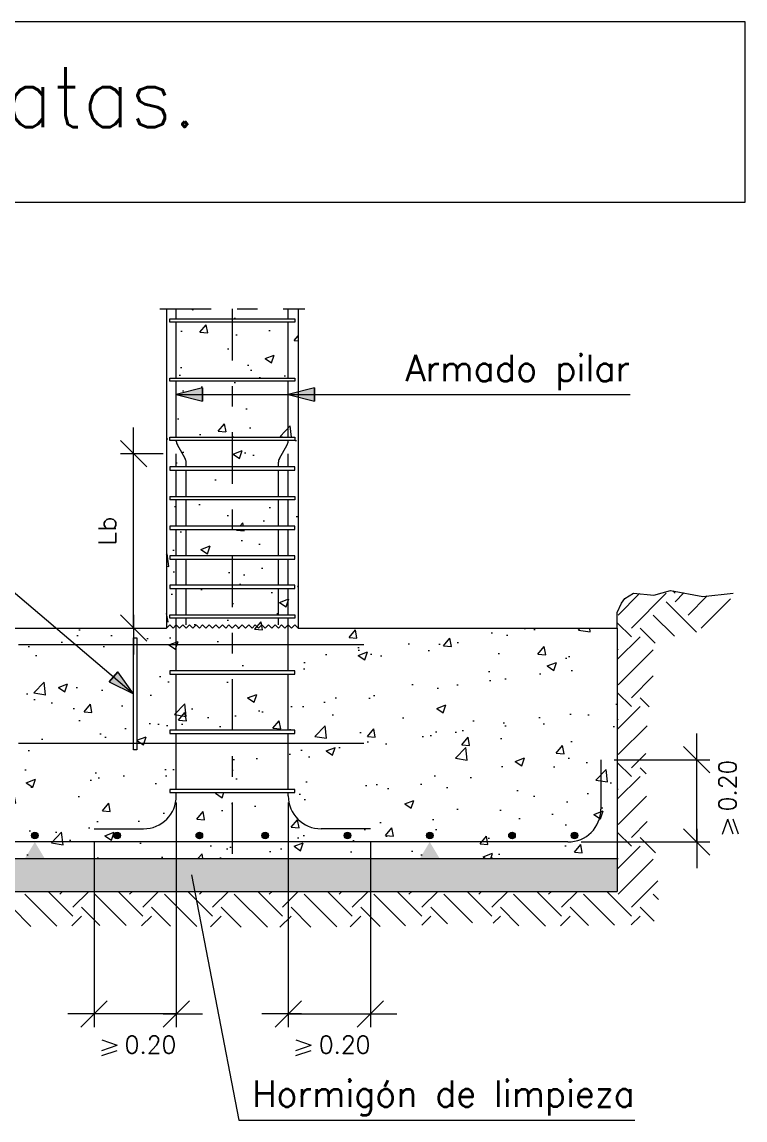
# Model space of a CAD drawing. Header units: inches. Extents: x 72863 to 72995, y 49095 to 49225.
# Drawn here: x 72873.53 to 72877.04, y 49099.46 to 49104.8 of the extents above; entities that cross this region are included whole.
import ezdxf
from ezdxf.enums import TextEntityAlignment as Align

# ---------------------------------------------------------------- set-up
doc = ezdxf.new("R2010")
doc.units = ezdxf.units.IN
doc.linetypes.add('DASHDOT', pattern=[0.5, 0.25, -0.125, 0, -0.125])
for name, color, linetype, lineweight in [('0-CYPE0', 1, 'Continuous', 9), ('0-CYPE1', 2, 'Continuous', 9), ('0-CYPE2', 4, 'Continuous', 9), ('0-CYPE3', 5, 'Continuous', 9), ('CYPECABECERA', 2, 'Continuous', 18)]:
    doc.layers.add(name, color=color, linetype=linetype, lineweight=lineweight)
doc.styles.add('CYPETXT', font='romans__.ttf', dxfattribs={"height": 0.2})

msp = doc.modelspace()

# ---------------------------------------------------------------- hatches: boundary and pattern name
at = {"layer": '0-CYPE0'}
h = msp.add_hatch(dxfattribs=at)
h.set_pattern_fill('ID3', color=256, scale=0.64, style=0, pattern_type=2)
h.set_pattern_definition([(50, (72835.14768, 49085.8807), (0.4590464, -0.0401616), [0.048, -0.528]), (355, (72835.1477, 49085.8807), (-0.0888016, 0.481403), [0.0384, -0.4224]), (100.4514, (72835.18593, 49085.87736), (0.3702464, 0.4412416), [0.0407936, -0.448731]), (46.1842, (72835.1477, 49086.0087), (0.6830336, -0.105933), [0.072, -0.792]), (96.6356, (72835.2046, 49085.9999), (0.598184, 0.623435), [0.06119, -0.673096]), (351.1842, (72835.1477, 49086.0087), (0.598184, 0.623435), [0.0576, -0.6336]), (21, (72835.21168, 49085.9767), (0.3820208, -0.2576768), [0.048, -0.528]), (326, (72835.2117, 49085.9767), (0.1557216, 0.464096), [0.0384, -0.4224]), (71.4514, (72835.2435, 49085.95523), (0.5377424, 0.206419), [0.0407936, -0.448731]), (37.49997, (72835.14768, 49085.8807), (0.0077824, 0.2130528), [0, -0.41728, 0, -0.4288, 0, -0.424]), (7.5, (72835.14768, 49085.8807), (0.1683648, 0.252424), [0, -0.24448, 0, -0.40768, 0, -0.1616]), (327.5, (72835.00496, 49085.8807), (0.3416464, -0.0144352), [0, -0.16, 0, -0.4992, 0, -0.6624]), (317.5, (72834.94096, 49085.8807), (0.3732384, 0.0640672), [0, -0.208, 0, -0.33152, 0, -0.4704])])
h.paths.add_polyline_path([(72874.8527, 49103.0651), (72874.8527, 49103.0491), (72874.2447, 49103.0491), (72874.2447, 49103.0651)], flags=0)
h.paths.add_polyline_path([(72874.8527, 49103.3531), (72874.8527, 49103.3371), (72874.2447, 49103.3371), (72874.2447, 49103.3531)], flags=0)
h.paths.add_polyline_path([(72874.8527, 49102.0411), (72874.8527, 49102.0571), (72874.2447, 49102.0571), (72874.2447, 49102.0411)], flags=0)
h.paths.add_polyline_path([(72874.2447, 49102.2011), (72874.2447, 49102.1851), (72874.8527, 49102.1851), (72874.8527, 49102.2011)], flags=0)
h.paths.add_polyline_path([(72874.2447, 49102.4731), (72874.2447, 49102.4891), (72874.8527, 49102.4891), (72874.8527, 49102.4731)], flags=0)
h.paths.add_polyline_path([(72874.8527, 49102.6171), (72874.8527, 49102.6331), (72874.2447, 49102.6331), (72874.2447, 49102.6171)], flags=0)
h.paths.add_polyline_path([(72874.2447, 49102.3451), (72874.2447, 49102.3291), (72874.8527, 49102.3291), (72874.8527, 49102.3451)], flags=0)
h.paths.add_polyline_path([(72874.8527, 49102.7771), (72874.8527, 49102.7611), (72874.2447, 49102.7611), (72874.2447, 49102.7771)], flags=0)
h.paths.add_polyline_path([(72874.2447, 49101.8971), (72874.2447, 49101.9131), (72874.8527, 49101.9131), (72874.8527, 49101.8971)], flags=0)
h.paths.add_polyline_path([(72874.8527, 49101.6411), (72874.2447, 49101.6411), (72874.2447, 49101.6251), (72874.8527, 49101.6251)], flags=0)
h.paths.add_polyline_path([(72874.8527, 49101.0651), (72874.2447, 49101.0651), (72874.2447, 49101.0491), (72874.8527, 49101.0491)], flags=0)
h.paths.add_polyline_path([(72874.8527, 49101.3531), (72874.2447, 49101.3531), (72874.2447, 49101.3371), (72874.8527, 49101.3371)], flags=0)
h.paths.add_polyline_path([(72873.4927, 49101.2571), (72873.4927, 49101.8011), (72873.5087, 49101.8011), (72873.5087, 49101.2571)], flags=0)
h.paths.add_polyline_path([(72874.0687, 49101.2571), (72874.0687, 49101.8011), (72874.0847, 49101.8011), (72874.0847, 49101.2571)], flags=0)
h.paths.add_polyline_path([(72869.7647, 49101.2571), (72869.7647, 49101.8011), (72869.7487, 49101.8011), (72869.7487, 49101.2571)], flags=0)
h.paths.add_polyline_path([(72870.3407, 49101.2571), (72870.3407, 49101.8011), (72870.3247, 49101.8011), (72870.3247, 49101.2571)], flags=0)
h.paths.add_polyline_path([(72870.6287, 49101.2571), (72870.6287, 49101.8011), (72870.6127, 49101.8011), (72870.6127, 49101.2571)], flags=0)
h.paths.add_polyline_path([(72870.9167, 49101.2571), (72870.9167, 49101.8011), (72870.9007, 49101.8011), (72870.9007, 49101.2571)], flags=0)
h.paths.add_polyline_path([(72871.2047, 49101.2571), (72871.2047, 49101.8011), (72871.1887, 49101.8011), (72871.1887, 49101.2571)], flags=0)
h.paths.add_polyline_path([(72871.4927, 49101.2571), (72871.4927, 49101.8011), (72871.4767, 49101.8011), (72871.4767, 49101.2571)], flags=0)
h.paths.add_polyline_path([(72871.7647, 49101.2571), (72871.7647, 49101.8011), (72871.7807, 49101.8011), (72871.7807, 49101.2571)], flags=0)
h.paths.add_polyline_path([(72872.0527, 49101.2571), (72872.0527, 49101.8011), (72872.0687, 49101.8011), (72872.0687, 49101.2571)], flags=0)
h.paths.add_polyline_path([(72872.3407, 49101.2571), (72872.3407, 49101.8011), (72872.3567, 49101.8011), (72872.3567, 49101.2571)], flags=0)
h.paths.add_polyline_path([(72872.6287, 49101.2571), (72872.6287, 49101.8011), (72872.6447, 49101.8011), (72872.6447, 49101.2571)], flags=0)
h.paths.add_polyline_path([(72872.9167, 49101.2571), (72872.9167, 49101.8011), (72872.9327, 49101.8011), (72872.9327, 49101.2571)], flags=0)
h.paths.add_polyline_path([(72869.1887, 49101.2571), (72869.1887, 49101.8011), (72869.1727, 49101.8011), (72869.1727, 49101.2571)], flags=0)
h.paths.add_polyline_path([(72868.4047, 49101.0491), (72869.0127, 49101.0491), (72869.0127, 49101.0651), (72868.4047, 49101.0651)], flags=0)
h.paths.add_polyline_path([(72868.4047, 49101.3371), (72869.0127, 49101.3371), (72869.0127, 49101.3531), (72868.4047, 49101.3531)], flags=0)
h.paths.add_polyline_path([(72868.4047, 49101.6251), (72869.0127, 49101.6251), (72869.0127, 49101.6411), (72868.4047, 49101.6411)], flags=0)
h.paths.add_polyline_path([(72869.0127, 49101.8971), (72868.4047, 49101.8971), (72868.4047, 49101.9131), (72869.0127, 49101.9131)], flags=0)
h.paths.add_polyline_path([(72869.0127, 49102.0411), (72869.0127, 49102.0571), (72868.4047, 49102.0571), (72868.4047, 49102.0411)], flags=0)
h.paths.add_polyline_path([(72868.4047, 49102.2011), (72868.4047, 49102.1851), (72869.0127, 49102.1851), (72869.0127, 49102.2011)], flags=0)
h.paths.add_polyline_path([(72868.4047, 49102.4731), (72868.4047, 49102.4891), (72869.0127, 49102.4891), (72869.0127, 49102.4731)], flags=0)
h.paths.add_polyline_path([(72868.4047, 49102.3451), (72868.4047, 49102.3291), (72869.0127, 49102.3291), (72869.0127, 49102.3451)], flags=0)
h.paths.add_polyline_path([(72868.4047, 49102.6171), (72869.0127, 49102.6171), (72869.0127, 49102.6331), (72868.4047, 49102.6331)], flags=0)
h.paths.add_polyline_path([(72868.4047, 49102.7771), (72869.0127, 49102.7771), (72869.0127, 49102.7611), (72868.4047, 49102.7611)], flags=0)
h.paths.add_polyline_path([(72868.4047, 49103.0651), (72869.0127, 49103.0651), (72869.0127, 49103.0491), (72868.4047, 49103.0491)], flags=0)
h.paths.add_polyline_path([(72868.4047, 49103.3531), (72869.0127, 49103.3531), (72869.0127, 49103.3371), (72868.4047, 49103.3371)], flags=0)
h.paths.add_polyline_path([(72869.0287, 49103.4011), (72868.3887, 49103.4011), (72868.3887, 49101.8491), (72866.8367, 49101.8491), (72866.8367, 49100.7291), (72870.5807, 49100.7291), (72870.5807, 49101.2091), (72872.6767, 49101.2091), (72872.6767, 49100.7291), (72876.4207, 49100.7291), (72876.4207, 49101.8491), (72874.8687, 49101.8491), (72874.8687, 49103.4011), (72874.2287, 49103.4011), (72874.2287, 49101.8491), (72869.0287, 49101.8491)], flags=0)
h = msp.add_hatch(dxfattribs=at)
h.set_pattern_fill('ID2', color=256, scale=0.64, style=0, pattern_type=2)
h.set_pattern_definition([(37.49997, (72835.14768, 49085.880704), (-0.0016128, 0.0493264), [0, -0.038912, 0, -0.04352, 0, -0.0416]), (7.50002, (72835.14768, 49085.880704), (0.0453056, 0.0722464), [0, -0.020992, 0, -0.035072, 0, -0.01344]), (327.49998, (72835.11619, 49085.880704), (0.0797216, 0.0001456), [0, -0.0128, 0, -0.04608, 0, -0.06016]), (317.49998, (72835.11619, 49085.880704), (0.0769568, 0.0224688), [0, -0.0064, 0, -0.030208, 0, -0.03456])])
h.paths.add_polyline_path([(72876.4207, 49100.7291), (72875.2207, 49100.7291), (72875.2207, 49100.5691), (72876.4207, 49100.5691)], flags=0)
h.paths.add_polyline_path([(72875.2207, 49100.7291), (72874.8207, 49100.7291), (72874.8207, 49100.5691), (72875.2207, 49100.5691)], flags=0)
h.paths.add_polyline_path([(72874.8207, 49100.7291), (72874.2767, 49100.7291), (72874.2767, 49100.5691), (72874.8207, 49100.5691)], flags=0)
h.paths.add_polyline_path([(72874.2767, 49100.7291), (72873.8767, 49100.7291), (72873.8767, 49100.5691), (72874.2767, 49100.5691)], flags=0)
h.paths.add_polyline_path([(72873.8767, 49100.7291), (72872.6767, 49100.7291), (72872.6767, 49100.5691), (72873.8767, 49100.5691)], flags=0)
at = {"layer": '0-CYPE2'}
for points in [[(72874.4045, 49103.0171), (72874.2765, 49102.9851), (72874.4045, 49102.9531)], [(72874.9483, 49103.0171), (72874.8203, 49102.9851), (72874.9483, 49102.9531)], [(72873.9507, 49101.5873), (72874.069, 49101.5288), (72873.9922, 49101.636)]]:
    msp.add_hatch(color=256, dxfattribs=at).paths.add_polyline_path(points)
h = msp.add_hatch(color=256, dxfattribs=at)
edge = h.paths.add_edge_path()
edge.add_arc((72873.5887, 49100.8411), 0.016, 0, 360)
h = msp.add_hatch(color=256, dxfattribs=at)
edge = h.paths.add_edge_path()
edge.add_arc((72873.9887, 49100.8411), 0.016, 0, 360)
h = msp.add_hatch(color=256, dxfattribs=at)
edge = h.paths.add_edge_path()
edge.add_arc((72874.3887, 49100.8411), 0.016, 0, 360)
h = msp.add_hatch(color=256, dxfattribs=at)
edge = h.paths.add_edge_path()
edge.add_arc((72874.7087, 49100.8411), 0.016, 0, 360)
h = msp.add_hatch(color=256, dxfattribs=at)
edge = h.paths.add_edge_path()
edge.add_arc((72875.1087, 49100.8411), 0.016, 0, 360)
h = msp.add_hatch(color=256, dxfattribs=at)
edge = h.paths.add_edge_path()
edge.add_arc((72875.5087, 49100.8411), 0.016, 0, 360)
h = msp.add_hatch(color=256, dxfattribs=at)
edge = h.paths.add_edge_path()
edge.add_arc((72875.9087, 49100.8411), 0.016, 0, 360)
h = msp.add_hatch(color=256, dxfattribs=at)
edge = h.paths.add_edge_path()
edge.add_arc((72876.2127, 49100.8411), 0.016, 0, 360)

# ---------------------------------------------------------------- linework, layer by layer
at = {"layer": '0-CYPE0'}
for p, q in [((72876.7013, 49102.0189), (72876.6905, 49102.0297)), ((72876.4255, 49101.9128), (72876.5292, 49102.0166)), ((72876.4891, 49101.8492), (72876.6588, 49102.0189)), ((72876.8063, 49101.829), (72876.6588, 49101.9765)), ((72876.7013, 49101.9765), (72876.7446, 49102.0198)), ((72876.7649, 49101.9128), (72876.8574, 49102.0054)), ((72876.8286, 49101.8492), (72876.9712, 49101.9919)), ((72876.4891, 49101.8068), (72876.4204, 49101.8755)), ((72876.6985, 49101.8095), (72876.5952, 49101.9128)), ((72876.605, 49101.7758), (72876.5316, 49101.8492)), ((72876.4207, 49101.6959), (72876.5316, 49101.8068)), ((72876.4255, 49101.7431), (72876.4207, 49101.7479)), ((72876.4255, 49101.5734), (72876.5952, 49101.7431)), ((72876.4891, 49101.5098), (72876.5957, 49101.6163)), ((72876.4891, 49101.4674), (72876.4207, 49101.5358)), ((72876.5748, 49101.4666), (72876.5316, 49101.5098)), ((72876.4207, 49101.3565), (72876.5316, 49101.4674)), ((72876.4255, 49101.4037), (72876.4207, 49101.4085)), ((72876.4255, 49101.234), (72876.5657, 49101.3743)), ((72876.4891, 49101.1704), (72876.5588, 49101.2401)), ((72876.4891, 49101.128), (72876.4207, 49101.1964)), ((72876.5612, 49101.1407), (72876.5316, 49101.1704)), ((72876.4207, 49101.0171), (72876.5316, 49101.128)), ((72876.4255, 49101.0643), (72876.4207, 49101.0691)), ((72876.4255, 49100.8946), (72876.563, 49101.0321)), ((72876.4891, 49100.831), (72876.5665, 49100.9084)), ((72876.4891, 49100.7885), (72876.4207, 49100.857)), ((72876.6063, 49100.7562), (72876.5316, 49100.831)), ((72876.4207, 49100.6777), (72876.5316, 49100.7885)), ((72876.4255, 49100.7249), (72876.4207, 49100.7297)), ((72876.4255, 49100.5552), (72876.5952, 49100.7249)), ((72876.4891, 49100.4916), (72876.6181, 49100.6205)), ((72873.6954, 49100.4003), (72873.5405, 49100.5552)), ((72873.7739, 49100.4491), (72873.6539, 49100.5691)), ((72873.7102, 49100.5552), (72873.7241, 49100.5691)), ((72873.7739, 49100.4916), (72873.8514, 49100.5691)), ((72874.0329, 49100.4022), (72873.8799, 49100.5552)), ((72874.1133, 49100.4491), (72873.9933, 49100.5691)), ((72874.0496, 49100.5552), (72874.0635, 49100.5691)), ((72874.1133, 49100.4916), (72874.1908, 49100.5691)), ((72874.377, 49100.3975), (72874.2193, 49100.5552)), ((72874.4527, 49100.4491), (72874.3327, 49100.5691)), ((72874.389, 49100.5552), (72874.4029, 49100.5691)), ((72874.4527, 49100.4916), (72874.5302, 49100.5691)), ((72874.7197, 49100.3942), (72874.5587, 49100.5552)), ((72874.7921, 49100.4491), (72874.6722, 49100.5691)), ((72874.7284, 49100.5552), (72874.7423, 49100.5691)), ((72874.7921, 49100.4916), (72874.8696, 49100.5691)), ((72875.0567, 49100.3967), (72874.8982, 49100.5552)), ((72875.1315, 49100.4491), (72875.0116, 49100.5691)), ((72875.0679, 49100.5552), (72875.0817, 49100.5691)), ((72875.1315, 49100.4916), (72875.209, 49100.5691)), ((72875.3906, 49100.4021), (72875.2376, 49100.5552)), ((72875.4709, 49100.4491), (72875.351, 49100.5691)), ((72875.4073, 49100.5552), (72875.4211, 49100.5691)), ((72875.4709, 49100.4916), (72875.5484, 49100.5691)), ((72875.7167, 49100.4155), (72875.577, 49100.5552)), ((72875.8103, 49100.4491), (72875.6904, 49100.5691)), ((72875.7467, 49100.5552), (72875.7605, 49100.5691)), ((72875.8103, 49100.4916), (72875.8878, 49100.5691)), ((72876.0723, 49100.3993), (72875.9164, 49100.5552)), ((72876.1497, 49100.4491), (72876.0298, 49100.5691)), ((72876.0861, 49100.5552), (72876.1, 49100.5691)), ((72876.1497, 49100.4916), (72876.2272, 49100.5691)), ((72876.4068, 49100.4042), (72876.2558, 49100.5552)), ((72876.4891, 49100.4491), (72876.3692, 49100.5691)), ((72876.6204, 49100.53), (72876.5952, 49100.5552)), ((72873.5696, 49100.3988), (72873.4769, 49100.4916)), ((72873.9051, 49100.4028), (72873.8163, 49100.4916)), ((72874.2481, 49100.3991), (72874.1557, 49100.4916)), ((72874.5912, 49100.3955), (72874.4951, 49100.4916)), ((72874.9304, 49100.3956), (72874.8345, 49100.4916)), ((72875.267, 49100.3984), (72875.1739, 49100.4916)), ((72875.5944, 49100.4105), (72875.5133, 49100.4916)), ((72875.9424, 49100.4019), (72875.8527, 49100.4916)), ((72876.2802, 49100.4036), (72876.1922, 49100.4916)), ((72876.5997, 49100.4234), (72876.5316, 49100.4916)), ((72873.7683, 49100.4012), (72873.8163, 49100.4491)), ((72874.1077, 49100.4012), (72874.1557, 49100.4491)), ((72874.4429, 49100.3969), (72874.4951, 49100.4491)), ((72874.7798, 49100.3944), (72874.8345, 49100.4491)), ((72875.122, 49100.3972), (72875.1739, 49100.4491)), ((72875.4696, 49100.4054), (72875.5133, 49100.4491)), ((72875.8179, 49100.4143), (72875.8527, 49100.4491)), ((72876.1438, 49100.4008), (72876.1922, 49100.4491)), ((72876.4885, 49100.406), (72876.5316, 49100.4491))]:
    msp.add_line(p, q, dxfattribs=at)
at = {"layer": '0-CYPE1', "linetype": 'DASHDOT'}
for p, q in [((72874.1967, 49103.4011), (72874.9007, 49103.4011)), ((72874.5487, 49103.4011), (72874.5487, 49100.7291))]:
    msp.add_line(p, q, dxfattribs=at)
at = {"layer": '0-CYPE1'}
for p, q in [((72874.2447, 49103.3531), (72874.8527, 49103.3531)), ((72874.2447, 49103.3371), (72874.2447, 49103.3531)), ((72874.8527, 49103.3371), (72874.2447, 49103.3371)), ((72874.8527, 49103.3531), (72874.8527, 49103.3371)), ((72874.2447, 49103.0651), (72874.8527, 49103.0651)), ((72874.2447, 49103.0491), (72874.2447, 49103.0651)), ((72874.8527, 49103.0491), (72874.2447, 49103.0491)), ((72874.8527, 49103.0651), (72874.8527, 49103.0491)), ((72874.2769, 49102.9851), (72875.3261, 49102.9851)), ((72875.3261, 49102.9851), (72876.4826, 49102.9851)), ((72874.0687, 49102.6331), (72874.0687, 49102.8251)), ((72874.2447, 49102.7771), (72874.8527, 49102.7771)), ((72874.2447, 49102.7611), (72874.2447, 49102.7771)), ((72874.8527, 49102.7771), (72874.8527, 49102.7611)), ((72874.1327, 49102.6331), (72874.0047, 49102.7611)), ((72874.8527, 49102.7611), (72874.2447, 49102.7611)), ((72874.2127, 49102.6971), (72874.0047, 49102.6971)), ((72874.0687, 49101.8491), (72874.0687, 49102.6971)), ((72874.8527, 49102.6331), (72874.2447, 49102.6331)), ((72874.2447, 49102.6331), (72874.2447, 49102.6171)), ((72874.2447, 49102.6171), (72874.8527, 49102.6171)), ((72874.8527, 49102.6171), (72874.8527, 49102.6331)), ((72872.8212, 49102.5885), (72874.0687, 49101.5291)), ((72874.2447, 49102.4891), (72874.8527, 49102.4891)), ((72874.2447, 49102.4891), (72874.2447, 49102.4731)), ((72874.8527, 49102.4731), (72874.2447, 49102.4731)), ((72874.8527, 49102.4891), (72874.8527, 49102.4731)), ((72874.8527, 49102.3451), (72874.2447, 49102.3451)), ((72874.2447, 49102.3451), (72874.2447, 49102.3291)), ((72874.8527, 49102.3291), (72874.8527, 49102.3451)), ((72874.2447, 49102.3291), (72874.8527, 49102.3291)), ((72874.8527, 49102.2011), (72874.2447, 49102.2011)), ((72874.2447, 49102.2011), (72874.2447, 49102.1851)), ((72874.2447, 49102.1851), (72874.8527, 49102.1851)), ((72874.8527, 49102.1851), (72874.8527, 49102.2011)), ((72874.8527, 49102.0571), (72874.2447, 49102.0571)), ((72874.2447, 49102.0571), (72874.2447, 49102.0411)), ((72874.2447, 49102.0411), (72874.8527, 49102.0411)), ((72874.8527, 49102.0411), (72874.8527, 49102.0571)), ((72874.1327, 49101.7851), (72874.0047, 49101.9131)), ((72874.0687, 49101.9131), (72874.0687, 49101.7211)), ((72874.2447, 49101.9131), (72874.8527, 49101.9131)), ((72874.2447, 49101.8971), (72874.2447, 49101.9131)), ((72874.8527, 49101.8971), (72874.2447, 49101.8971)), ((72874.2927, 49101.8491), (72874.3087, 49101.8651)), ((72874.3087, 49101.8651), (72874.3247, 49101.8491)), ((72874.3567, 49101.8491), (72874.3727, 49101.8651)), ((72874.3727, 49101.8651), (72874.3887, 49101.8491)), ((72874.3887, 49101.8491), (72874.4047, 49101.8651)), ((72874.4047, 49101.8651), (72874.4207, 49101.8491)), ((72874.4207, 49101.8491), (72874.4367, 49101.8651)), ((72874.4367, 49101.8651), (72874.4527, 49101.8491)), ((72874.5007, 49101.8651), (72874.5167, 49101.8491)), ((72874.5167, 49101.8491), (72874.5327, 49101.8651)), ((72874.5327, 49101.8651), (72874.5487, 49101.8491)), ((72874.5487, 49101.8491), (72874.5647, 49101.8651)), ((72874.5647, 49101.8651), (72874.5807, 49101.8491)), ((72874.5807, 49101.8491), (72874.5967, 49101.8651)), ((72874.5967, 49101.8651), (72874.6127, 49101.8491)), ((72874.6127, 49101.8491), (72874.6287, 49101.8651)), ((72874.6287, 49101.8651), (72874.6447, 49101.8491)), ((72874.6447, 49101.8491), (72874.6607, 49101.8651)), ((72874.7087, 49101.8491), (72874.7247, 49101.8651)), ((72874.7247, 49101.8651), (72874.7407, 49101.8491)), ((72874.7407, 49101.8491), (72874.7567, 49101.8651)), ((72874.8047, 49101.8491), (72874.8207, 49101.8651)), ((72874.8207, 49101.8651), (72874.8367, 49101.8491)), ((72874.8367, 49101.8491), (72874.8527, 49101.8651)), ((72874.8527, 49101.9131), (72874.8527, 49101.8971)), ((72874.8527, 49101.8651), (72874.8687, 49101.8491)), ((72874.0687, 49101.2571), (72874.0687, 49101.8011)), ((72874.0687, 49101.8011), (72874.0847, 49101.8011)), ((72874.0847, 49101.8011), (72874.0847, 49101.2571)), ((72874.8527, 49101.6411), (72874.2447, 49101.6411)), ((72874.8527, 49101.6251), (72874.8527, 49101.6411)), ((72874.8527, 49101.3531), (72874.2447, 49101.3531)), ((72874.2447, 49101.3531), (72874.2447, 49101.3371)), ((72874.2447, 49101.3371), (72874.8527, 49101.3371)), ((72874.8527, 49101.3371), (72874.8527, 49101.3531)), ((72876.807, 49101.1451), (72876.807, 49101.3371)), ((72874.0847, 49101.2571), (72874.0687, 49101.2571)), ((72876.871, 49101.1451), (72876.743, 49101.2731)), ((72876.4047, 49101.2091), (72876.871, 49101.2091)), ((72876.807, 49100.8091), (72876.807, 49101.2091)), ((72874.8527, 49101.0651), (72874.2447, 49101.0651)), ((72874.2447, 49101.0651), (72874.2447, 49101.0491)), ((72874.8527, 49101.0491), (72874.8527, 49101.0651)), ((72874.2447, 49101.0491), (72874.8527, 49101.0491)), ((72874.2767, 49101.0011), (72874.2767, 49099.909)), ((72874.8207, 49101.0011), (72874.8207, 49099.909)), ((72876.9328, 49100.8465), (72876.9584, 49100.9207)), ((72876.984, 49100.8465), (72876.9584, 49100.9207)), ((72877.0096, 49100.8465), (72876.984, 49100.9207)), ((72876.871, 49100.7451), (72876.743, 49100.8731)), ((72876.807, 49100.8731), (72876.807, 49100.6811)), ((72873.8767, 49100.8091), (72873.8767, 49099.909)), ((72875.2207, 49100.8091), (72875.2207, 49099.909)), ((72876.2447, 49100.8091), (72876.871, 49100.8091)), ((72874.3512, 49100.6491), (72874.5809, 49099.4571)), ((72873.8127, 49099.909), (72873.9407, 49100.037)), ((72874.2127, 49099.909), (72874.3407, 49100.037)), ((72874.7567, 49099.909), (72874.8847, 49100.037)), ((72875.1567, 49099.909), (72875.2847, 49100.037)), ((72873.9407, 49099.973), (72873.7487, 49099.973)), ((72874.2767, 49099.973), (72873.8767, 49099.973)), ((72874.2127, 49099.973), (72874.4047, 49099.973)), ((72874.8847, 49099.973), (72874.6927, 49099.973)), ((72874.8207, 49099.973), (72875.2207, 49099.973)), ((72875.1567, 49099.973), (72875.3487, 49099.973)), ((72873.9142, 49099.8471), (72873.9884, 49099.8215)), ((72874.8582, 49099.8471), (72874.9324, 49099.8215)), ((72873.9142, 49099.7959), (72873.9884, 49099.8215)), ((72873.9142, 49099.7703), (72873.9884, 49099.7959)), ((72874.8582, 49099.7959), (72874.9324, 49099.8215)), ((72874.8582, 49099.7703), (72874.9324, 49099.7959)), ((72874.5809, 49099.4571), (72876.5054, 49099.4571))]:
    msp.add_line(p, q, dxfattribs=at)
for points in [[(72874.2287, 49101.8491), (72874.2447, 49101.8651), (72874.2607, 49101.8491), (72874.2767, 49101.8651), (72874.2927, 49101.8491)], [(72874.3247, 49101.8491), (72874.3407, 49101.8651), (72874.3567, 49101.8491)], [(72874.4527, 49101.8491), (72874.4687, 49101.8651), (72874.4847, 49101.8491), (72874.5007, 49101.8651)], [(72874.6607, 49101.8651), (72874.6767, 49101.8491), (72874.6927, 49101.8651), (72874.7087, 49101.8491)], [(72874.7567, 49101.8651), (72874.7727, 49101.8491), (72874.7887, 49101.8651), (72874.8047, 49101.8491)], [(72874.2447, 49101.6411), (72874.2447, 49101.6251), (72874.8527, 49101.6251)]]:
    msp.add_lwpolyline(points, dxfattribs=at)
for points in [[(72873.5407, 49100.7291), (72873.6367, 49100.7291), (72873.5887, 49100.8091)], [(72875.5567, 49100.7291), (72875.4607, 49100.7291), (72875.5087, 49100.8091)]]:
    msp.add_solid(points, dxfattribs=at)
at = {"layer": '0-CYPE2'}
for p, q in [((72874.2287, 49103.4011), (72874.2287, 49101.8491)), ((72874.8687, 49103.4011), (72874.8687, 49101.8491)), ((72876.5987, 49102.0099), (72876.6794, 49102.0317)), ((72876.6794, 49102.0317), (72876.8365, 49102.0031)), ((72876.4198, 49101.9252), (72876.4416, 49101.9703)), ((72876.4416, 49101.9703), (72876.458, 49101.9935)), ((72876.458, 49101.9935), (72876.499, 49102.0195)), ((72876.499, 49102.0195), (72876.5987, 49102.0099)), ((72876.8365, 49102.0031), (72876.9836, 49102.0192)), ((72876.4207, 49101.8491), (72876.4198, 49101.9252)), ((72869.0287, 49101.8491), (72874.2287, 49101.8491)), ((72874.8687, 49101.8491), (72876.4207, 49101.8491)), ((72876.4207, 49101.8491), (72876.4207, 49100.5691)), ((72872.6767, 49100.7291), (72876.4207, 49100.7291)), ((72872.6767, 49100.5691), (72876.4207, 49100.5691))]:
    msp.add_line(p, q, dxfattribs=at)
for points in [[(72874.4045, 49103.0171), (72874.2765, 49102.9851), (72874.4045, 49102.9531)], [(72874.9483, 49103.0171), (72874.8203, 49102.9851), (72874.9483, 49102.9531)], [(72873.9507, 49101.5873), (72874.069, 49101.5288), (72873.9922, 49101.636)]]:
    msp.add_lwpolyline(points, close=True, dxfattribs=at)
for points in [[(72874.4045, 49103.0171), (72874.4045, 49102.9531)], [(72874.9483, 49103.0171), (72874.9483, 49102.9531)], [(72873.9507, 49101.5873), (72873.9922, 49101.636)]]:
    msp.add_lwpolyline(points, dxfattribs=at)
for centre in [(72873.5887, 49100.8411), (72873.9887, 49100.8411), (72874.3887, 49100.8411), (72874.7087, 49100.8411), (72875.1087, 49100.8411), (72875.5087, 49100.8411), (72875.9087, 49100.8411), (72876.2127, 49100.8411)]:
    msp.add_circle(centre, 0.016, dxfattribs=at)
at = {"layer": '0-CYPE3'}
for p, q in [((72874.2767, 49103.3531), (72874.2767, 49103.4011)), ((72874.8207, 49103.3531), (72874.8207, 49103.4011)), ((72874.2767, 49103.0651), (72874.2767, 49103.3371)), ((72874.8207, 49103.0651), (72874.8207, 49103.3371)), ((72874.2767, 49102.7771), (72874.2767, 49103.0491)), ((72874.8207, 49102.7771), (72874.8207, 49103.0491)), ((72874.2767, 49102.7578), (72874.2767, 49102.7611)), ((72874.3195, 49102.673), (72874.2819, 49102.7403)), ((72874.7779, 49102.673), (72874.8155, 49102.7403)), ((72874.8207, 49102.7578), (72874.8207, 49102.7611)), ((72874.2767, 49102.6331), (72874.2767, 49102.6971)), ((72874.8207, 49102.6331), (72874.8207, 49102.6971)), ((72874.2767, 49102.4891), (72874.2767, 49102.6171)), ((72874.2767, 49102.6138), (72874.2767, 49102.6171)), ((72874.3247, 49102.6331), (72874.3247, 49102.6555)), ((72874.3247, 49102.4891), (72874.3247, 49102.6171)), ((72874.7727, 49102.6331), (72874.7727, 49102.6555)), ((72874.7727, 49102.4891), (72874.7727, 49102.6171)), ((72874.8207, 49102.4891), (72874.8207, 49102.6171)), ((72874.2767, 49102.3451), (72874.2767, 49102.4731)), ((72874.3247, 49102.3451), (72874.3247, 49102.4731)), ((72874.7727, 49102.3451), (72874.7727, 49102.4731)), ((72874.8207, 49102.3451), (72874.8207, 49102.4731)), ((72874.2767, 49102.2011), (72874.2767, 49102.3291)), ((72874.2767, 49102.3258), (72874.2767, 49102.3291)), ((72874.3247, 49102.2011), (72874.3247, 49102.3291)), ((72874.7727, 49102.2011), (72874.7727, 49102.3291)), ((72874.8207, 49102.2011), (72874.8207, 49102.3291)), ((72874.8207, 49102.3258), (72874.8207, 49102.3291)), ((72874.2767, 49102.0571), (72874.2767, 49102.1851)), ((72874.3247, 49102.0571), (72874.3247, 49102.1851)), ((72874.7727, 49102.0571), (72874.7727, 49102.1851)), ((72874.8207, 49102.0571), (72874.8207, 49102.1851)), ((72874.2767, 49101.9131), (72874.2767, 49102.0411)), ((72874.3247, 49101.9131), (72874.3247, 49102.0411)), ((72874.7727, 49101.9131), (72874.7727, 49102.0411)), ((72874.8207, 49101.9131), (72874.8207, 49102.0411)), ((72874.2767, 49101.6411), (72874.2767, 49101.8971)), ((72874.3247, 49101.8651), (72874.3247, 49101.8971)), ((72874.7727, 49101.8651), (72874.7727, 49101.8971)), ((72874.8207, 49101.6411), (72874.8207, 49101.8971)), ((72873.5087, 49101.7691), (72875.1887, 49101.7691)), ((72874.2767, 49101.3531), (72874.2767, 49101.6251)), ((72874.8207, 49101.3531), (72874.8207, 49101.6251)), ((72874.2767, 49101.0651), (72874.2767, 49101.3371)), ((72874.8207, 49101.0651), (72874.8207, 49101.3371)), ((72873.5087, 49101.2891), (72875.1887, 49101.2891)), ((72876.3407, 49101.2091), (72876.3407, 49100.9691)), ((72874.2767, 49101.0331), (72874.2767, 49101.0491)), ((72874.8207, 49101.0331), (72874.8207, 49101.0491)), ((72873.8767, 49100.8731), (72874.1167, 49100.8731)), ((72875.2207, 49100.8731), (72874.9807, 49100.8731)), ((72876.1807, 49100.8091), (72872.9167, 49100.8091))]:
    msp.add_line(p, q, dxfattribs=at)
for centre, radius, start, end in [((72874.3087, 49102.7578), 0.032, 180, 213.1785), ((72874.7887, 49102.7578), 0.032, 326.8215, 360), ((72874.2927, 49102.6555), 0.032, 0, 33.1785), ((72874.8047, 49102.6555), 0.032, 146.8215, 180), ((72874.1167, 49101.0331), 0.16, 270, 360), ((72874.9807, 49101.0331), 0.16, 180, 270), ((72876.1807, 49100.9691), 0.16, 270, 360)]:
    msp.add_arc(centre, radius, start, end, dxfattribs=at)
at = {"layer": 'CYPECABECERA'}
msp.add_lwpolyline([(72866.09, 49103.9204), (72877.0416, 49103.9204), (72877.0416, 49104.7965), (72866.09, 49104.7965), (72866.09, 49103.9204)], close=True, dxfattribs=at)

# ---------------------------------------------------------------- texts
at = {"layer": '0-CYPE1', "style": 'CYPETXT'}
for s, height, width, p, p2 in [('Armado pilar', 0.128, 0.856821, (72875.3901, 49103.0491), (72876.4826, 49103.0491)), ('0.20', 0.08533, 0.869207, (72874.0255, 49099.781), (72874.2764, 49099.781)), ('0.20', 0.08533, 0.869207, (72874.9695, 49099.781), (72875.2204, 49099.781)), ('Hormigón de limpieza', 0.128, 0.8452, (72874.6449, 49099.5211), (72876.5054, 49099.5211))]:
    msp.add_text(s, height=height, dxfattribs=dict(at, width=width)).set_placement(p, p2, align=Align.FIT)
for s, width, p, p2 in [('Lb', 0.992994, (72873.9834, 49102.2494), (72873.9834, 49102.3927)), ('0.20', 0.869207, (72876.999, 49100.9579), (72876.999, 49101.2087))]:
    msp.add_text(s, height=0.08533, rotation=90, dxfattribs=dict(at, width=width)).set_placement(p, p2, align=Align.FIT)
at = {"layer": 'CYPECABECERA', "style": 'CYPETXT', "width": 0.821435}
msp.add_text('Viga de atado entre zapatas.', height=0.292042, dxfattribs=at).set_placement((72868.7535, 49104.2854), (72874.3782, 49104.2854), align=Align.FIT)

doc.saveas('drawing.dxf')
